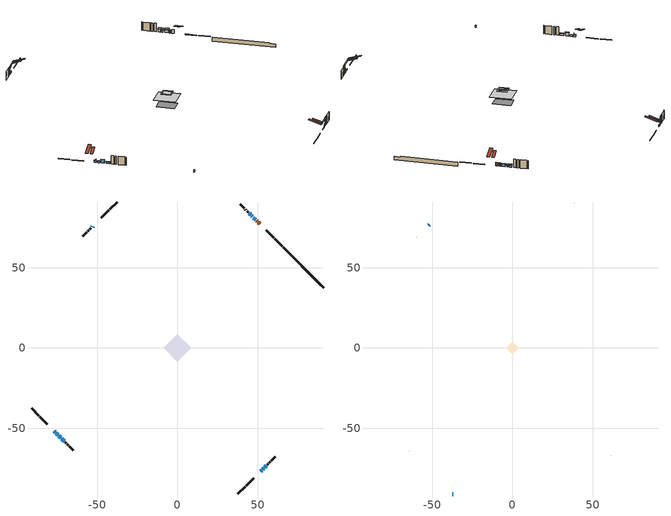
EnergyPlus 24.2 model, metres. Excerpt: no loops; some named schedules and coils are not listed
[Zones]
conditioned space
 floor adiabatic (AdiabaticFloorConstruction): -8.64,0 0,8.64 8.64,0 0,-8.64 z3.05
 floor foundation (Slab1 construction): -6.25,0.94 -0.94,6.25 6.25,-0.94 0.94,-6.25 z-1.71
 wall outside (RimJoist1 construction): 37.71,-91.03 42.31,-86.42 / -91.03,-37.71 -86.42,-42.31 / -37.71,91.03 -42.31,86.42 / 65.37,63.36 60.76,67.97 z0.61:0.91
 wall outside (RimJoist2 construction): 42.97,-85.76 47.66,-81.08 / -85.76,-42.97 -81.08,-47.66 / -42.97,85.76 -47.66,81.08 / 60.11,68.63 55.42,73.32 z0.61:0.91
 wall outside (AdiabaticWallConstruction 1): 51.21,77.52 50.3,78.44 / 49.64,79.09 49.51,79.22 z0.61:2.64
 wall outside (AdiabaticWallConstruction): -76.87,-51.86 -76.15,-52.58 / 54.47,-74.27 55.19,-73.55 / -75.5,-53.24 -74.78,-53.96 / -72.17,-56.56 -70.74,-58 z0.61:1.68; 48.85,79.88 47.38,81.35 / 45.72,83.02 44.85,83.88 z0.61:2.24; 51.86,-76.87 52.51,-76.22 / 53.16,-75.57 53.81,-74.92 z0.61:1.17; 46.73,82.01 46.37,82.36 z0.61:1.83; -52.95,75.79 -53.3,75.43 z0.61:1.53; -74.12,-54.61 -72.83,-55.9 z0.61:2.64
 wall outside (Wall1 construction): 55.84,-72.89 56.68,-72.05 / -70.08,-58.65 -69.24,-59.49 / -53.96,74.77 -54.8,73.94 / 44.2,84.54 43.36,85.37 z0.61:5.49
 wall outside (Wall2 construction): 57.34,-71.4 57.8,-70.93 / -68.59,-60.15 -68.12,-60.62 / -55.45,73.28 -55.92,72.81 / 42.7,86.03 42.24,86.5 z0.61:5.49
 wall outside (Wall3 construction): 58.46,-70.27 60.99,-67.74 / -67.46,-61.27 -64.93,-63.81 / -56.58,72.16 -59.11,69.62 / 41.58,87.16 39.04,89.69 z0.61:5.49
 wall foundation (FoundationWall1 construction): 66.03,62.71,-1.71 66.03,62.71,0.61 88.53,40.21,0.61 88.53,40.21,0.22 91.03,37.71,0.22 91.03,37.71,-1.71
 window (WindowConstruction): -76.87,-51.86 -76.15,-52.58 z0.61:1.68
 window (WindowConstruction 6): 48.85,79.88 47.38,81.35 z0.61:2.23
 window (WindowConstruction 9): 51.86,-76.87 52.51,-76.23 z0.61:1.17
 window (WindowConstruction 10): 53.16,-75.57 53.81,-74.92 z0.61:1.17
 window (WindowConstruction 1): 54.47,-74.27 55.19,-73.55 z0.61:1.68
 window (WindowConstruction 2): -75.5,-53.24 -74.78,-53.95 z0.61:1.68
 window (WindowConstruction 7): 46.73,82.01 46.37,82.36 z0.61:1.83
 window (WindowConstruction 8): -52.95,75.78 -53.3,75.43 z0.61:1.52
 window (WindowConstruction 3): 45.72,83.02 44.85,83.88 z0.61:2.23
 window (WindowConstruction 4): -74.12,-54.61 -72.83,-55.9 z0.61:2.64
 window (WindowConstruction 5): -72.17,-56.56 -70.74,-58 z0.61:1.68
 door (Door): 51.21,77.52 50.3,78.44 z0.61:2.64
 door (Door 1): 49.64,79.09 49.51,79.22 z0.61:2.64
 ceiling adiabatic (AdiabaticFloorConstruction): 0,-8.64 8.64,0 0,8.64 -8.64,0 z3.05
 roof outside (Roof2 construction): 51.2,-77.53,5.49 47.52,-73.84,7.22 46.55,-74.81,7.22 50.23,-78.5,5.49; -77.53,-51.2,5.49 -73.84,-47.52,7.22 -74.81,-46.55,7.22 -78.5,-50.23,5.49; -51.2,77.53,5.49 -47.52,73.84,7.22 -46.55,74.81,7.22 -50.23,78.5,5.49; 51.87,76.86,5.49 48.18,73.18,7.22 49.16,72.21,7.22 52.84,75.89,5.49
attic - vented
 floor to conditioned space (Floor1 construction Reversed): -3.01,0 0,3.01 3.01,0 0,-3.01 z5.49
 floor to conditioned space (Floor2 construction Reversed): -3.89,0 0,3.89 3.89,0 0,-3.89 z5.49
 wall outside (AdiabaticWallConstruction): -37.71,-91.03 -37.09,-91.03 z0.61:1.83; -51.86,76.87 -52.29,76.44 z0.61:1.68
 wall outside (Wall4 construction): 61.65,-67.08 61.68,-67.06 / -64.27,-64.46 -64.25,-64.49 / -59.77,68.97 -59.79,68.94 / 38.39,90.35 38.36,90.37 z0.61:5.49
 window (WindowConstruction 11): -37.71,-91.03 -37.09,-91.03 z0.61:1.83
 window (WindowConstruction 12): -51.86,76.87 -52.29,76.44 z0.61:1.68
 roof outside (Roof1 construction): 49.58,-79.16,5.49 44.79,-74.37,7.74 43.53,-75.63,7.74 48.31,-80.42,5.49; -79.16,-49.58,5.49 -74.37,-44.79,7.74 -75.63,-43.53,7.74 -80.42,-48.31,5.49; -49.58,79.16,5.49 -44.79,74.37,7.74 -43.53,75.63,7.74 -48.31,80.42,5.49; 53.5,75.23,5.49 48.71,70.45,7.74 49.97,69.19,7.74 54.76,73.97,5.49
shading: -54.45,74.28 -49.7,79.03 -49.99,79.32 -54.74,74.57 z4.73; -76.05,-52.68 -76.98,-51.76 -77.19,-51.97 -76.26,-52.9 z1.83; 47.24,81.49 49,79.74 50.29,81.03 48.53,82.79 z2.44; 55.53,-73.21 48.84,-79.89 49.13,-80.18 55.82,-73.5 z5.44; 56.84,-71.89 50.13,-78.6 50.42,-78.89 57.13,-72.18 z5.46; 55.83,-72.9 53.82,-74.91 54.11,-75.2 56.12,-73.19 z2.59; -74.13,-54.6 -76.14,-52.59 -76.43,-52.88 -74.43,-54.89 z2.59; 46.11,82.62 46.99,81.75 48.28,83.04 47.4,83.92 z2.2; -55.03,73.7 -51.22,77.51 -51.51,77.8 -55.32,74 z3.97; 44.71,84.02 45.86,82.88 47.15,84.17 46,85.32 z2.44; -72.69,-56.05 -74.26,-54.47 -74.56,-54.76 -72.98,-56.34 z2.84; -70.59,-58.14 -72.31,-56.42 -72.61,-56.71 -70.89,-58.43 z1.88
[Building]
Building 1: Terrain=Suburbs
[Site:Location]
Quebec Intl AP_QC: Latitude {deg}=46.8; Longitude {deg}=-71.38; Time Zone {hr}=-5; Elevation {m}=74; Keep Site Location Information=Yes
[Site:GroundTemperature:Shallow]
0.0108218, -2.24938, -2.43038, -1.3578, 2.94801, 7.23376, 10.9493, 13.303, 13.5029, 11.5886, 7.96783, 3.81355
[Site:WaterMainsTemperature]
Calculation Method=Schedule; Temperature Schedule=mains temperature schedule
[Material] Roughness=Rough; Thermal Absorptance=0.9
Name | Thickness {m} | Conductivity {W/m-K} | Density {kg/m3} | Specific Heat {J/kg-K} | Solar Absorptance | Visible Absorptance
asphalt or fiberglass shingles | 0.00635 | 0.162714 | 1121.4 | 1465.45 | 0.4 | 0.4
ceiling loosefill ins | 0.169333 | 0.0480833 | 16.02 | 1046.75 | 0.7 | 0.7
ceiling stud and cavity | 0.1397 | 0.109885 | 65.682 | 1177.47 | 0.7 | 0.7
ceiling stud and cavity 1 | 0.1397 | 0.15316 | 65.682 | 1177.47 | 0.7 | 0.7
concrete 4.0 in. | 0.1016 | 1.803125 | 2242.8 | 837.4 | 0.7 | 0.7
concrete 8.0 in. | 0.2032 | 1.803125 | 2242.8 | 837.4 | 0.7 | 0.7
door material | 0.04445 | 0.0451087 | 512.64 | 1214.23 | 0.7 | 0.7
exterior vertical ins | 0.00187669 | 0.029427 | 32.04 | 1214.23 | 0.7 | 0.7
floor covering | 0.0127 | 0.0433444 | 54.468 | 1339.84 | 0.6 | 0.6
floor rigid ins; wall rigid ins 2 | 0.512978 | 0.029427 | 32.04 | 1214.23 | 0.7 | 0.7
floor stud and cavity | 0.1397 | 1.75129 | 37.0049 | 1207.88 | 0.7 | 0.7
furniture material conditioned space 1 | 0.1524 | 0.115458 | 640.8 | 1214.23 | 0.6 | 0.6
gypsum board | 0.0127 | 0.160291 | 801 | 837.4 | 0.6 | 0.6
gypsum board 1 | 0.0127 | 0.160291 | 801 | 837.4 | 0.7 | 0.7
osb sheathing 0.5 in. | 0.0127 | 0.115458 | 512.64 | 1214.23 | 0.7 | 0.7
osb sheathing 0.75 in. | 0.01905 | 0.115458 | 512.64 | 1214.23 | 0.7 | 0.7
osb sheathing 2.0 in. | 0.0508 | 0.115458 | 512.64 | 1214.23 | 0.7 | 0.7
rim joist rigid ins; roof rigid ins; wall rigid ins | 0.103632 | 0.029427 | 32.04 | 1214.23 | 0.7 | 0.7
rim joist rigid ins 1; wall rigid ins 1 | 0.051816 | 0.029427 | 32.04 | 1214.23 | 0.7 | 0.7
rim joist stud and cavity | 0.0508 | 0.0729309 | 125.044 | 1163.47 | 0.6 | 0.6
rim joist stud and cavity 1 | 0.0508 | 0.114675 | 125.044 | 1163.47 | 0.6 | 0.6
roof stud and cavity | 0.2032 | 0.122015 | 78.34581 | 1123.46 | 0.7 | 0.7
wall stud and cavity | 0.1397 | 0.177493 | 139.0536 | 1170.24 | 0.7 | 0.7
wall stud and cavity 1 | 0.1397 | 0.0944506 | 139.0536 | 1170.24 | 0.7 | 0.7
wall stud and cavity 2 | 0.1397 | 0.0729212 | 139.0536 | 1170.24 | 0.7 | 0.7
wall stud and cavity 3 | 0.0889 | 6.1454 | 50.32683 | 1063.81 | 0.6 | 0.6
wall stud and cavity 4 | 0.0889 | 0.380278 | 52.3479 | 1209.89 | 0.7 | 0.7
wall stud and cavity 5 | 0.0889 | 0.391764 | 83.0341 | 1211.67 | 0.7 | 0.7
wood siding | 0.0254 | 0.102417 | 544.68 | 1172.36 | 0.4 | 0.4
wood siding 1 | 0.00254 | 0.102417 | 544.68 | 1172.36 | 0.4 | 0.4
wood siding 2; wood siding 3; wood siding 4 | 0.0254 | 0.102417 | 544.68 | 1172.36 | 0.7 | 0.7
[WindowMaterial:SimpleGlazingSystem]
Name | U-Factor {W/m2-K} | Solar Heat Gain Coefficient
WindowMaterial | 2.102 | 0.54
WindowMaterial 1 | 2.04805 | 0.58
WindowMaterial 2 | 2.12414 | 0.55
WindowMaterial 3 | 2.00831 | 0.61
WindowMaterial 4 | 2.05714 | 0.56
WindowMaterial 5 | 2.27574 | 0.41
WindowMaterial 6 | 2.25757 | 0.42
WindowMaterial 7 | 6.93965 | 0.69
WindowMaterial 8 | 2.222937 | 0.45
[Construction]
AdiabaticFloorConstruction: floor stud and cavity, floor rigid ins, osb sheathing 0.75 in., floor covering
AdiabaticWallConstruction: wood siding 3, wall rigid ins 2, wall stud and cavity 4, gypsum board
AdiabaticWallConstruction 1: wood siding 4, wall rigid ins 2, wall stud and cavity 4, gypsum board
Door; Door 1: door material
Floor1 construction Reversed: gypsum board, ceiling stud and cavity, ceiling loosefill ins
Floor2 construction Reversed: gypsum board, ceiling stud and cavity 1, ceiling loosefill ins
FoundationWall1 construction: concrete 8.0 in., gypsum board 1
furniture construction conditioned space 1: furniture material conditioned space 1
PartitionWallConstruction: gypsum board, wall stud and cavity 5, gypsum board
RimJoist1 construction: wood siding 2, rim joist rigid ins, osb sheathing 2.0 in., rim joist stud and cavity
RimJoist2 construction: wood siding 2, rim joist rigid ins 1, osb sheathing 2.0 in., rim joist stud and cavity 1
Roof1 construction: asphalt or fiberglass shingles
Roof2 construction: asphalt or fiberglass shingles, roof rigid ins, osb sheathing 0.75 in., roof stud and cavity, gypsum board
Slab1 construction: concrete 4.0 in.
Wall1 construction: wood siding, wall rigid ins, osb sheathing 0.5 in., wall stud and cavity, gypsum board
Wall2 construction: wood siding, wall rigid ins 1, osb sheathing 0.5 in., wall stud and cavity 1, gypsum board
Wall3 construction: wood siding, wall rigid ins 1, osb sheathing 0.5 in., wall stud and cavity 2, gypsum board
Wall4 construction: wood siding 1, wall stud and cavity 3
WindowConstruction; WindowConstruction 1; WindowConstruction 2; WindowConstruction 5: WindowMaterial
WindowConstruction 10; WindowConstruction 9: WindowMaterial 6
WindowConstruction 11: WindowMaterial 7
WindowConstruction 12: WindowMaterial 8
WindowConstruction 3: WindowMaterial 1
WindowConstruction 4: WindowMaterial 2
WindowConstruction 6: WindowMaterial 3
WindowConstruction 7: WindowMaterial 4
WindowConstruction 8: WindowMaterial 5
[Zone] Multiplier=1; Part of Total Floor Area=Yes
Name | Volume {m3}
attic - vented | 17.6972
conditioned space | 518.7
[Space]
Name | Zone | Volume {m3}
attic - vented 1 | attic - vented | 17.6972
conditioned space 1 | conditioned space | 518.7
[ZoneInfiltration:EffectiveLeakageArea]
infil attic - vented 1: Zone or Space=attic - vented 1; Schedule=Always On Discrete; Effective Air Leakage Area {cm2}=1783.75; Stack Coefficient=0.000496149; Wind Coefficient=1.50496e-05
[ZoneMixing]
whole house fan mix: Zone or Space=attic - vented; Schedule=Always On Continuous; Design Flow Rate Calculation Method=Flow/Zone; Design Flow Rate {m3/s}=0; Source Zone or Space=conditioned space
[SurfaceProperty:ExposedFoundationPerimeter]
Slab1: Exposed Perimeter Calculation Method=TotalExposedPerimeter; Total Exposed Perimeter {m}=35.358
[InternalMass] Zone or ZoneList=conditioned space; Space or SpaceList=conditioned space 1
Name | Construction | Surface Area {m2}
furniture mass conditioned space 1 | furniture construction conditioned space 1 | 90.2401
partition wall mass | PartitionWallConstruction | 225.6
[Lights]
interior lighting: Zone or ZoneList or Space or SpaceList=conditioned space 1; Schedule=interior lighting schedule; Design Level Calculation Method=LightingLevel; Lighting Level {W}=343.2; Return Air Fraction=0; Fraction Radiant=0.6; Fraction Visible=0.2; Fraction Replaceable=1
[People]
occupants: Zone or ZoneList or Space or SpaceList=conditioned space 1; Number of People Schedule=occupants schedule; Number of People Calculation Method=People; Number of People=3; Fraction Radiant=0.314171; Sensible Heat Fraction=0.56303; Activity Level Schedule=occupants activity schedule; Carbon Dioxide Generation Rate {m3/s-W}=0; Enable ASHRAE 55 Comfort Warnings=No; Mean Radiant Temperature Calculation Type=EnclosureAveraged
[ElectricEquipment] Zone or ZoneList or Space or SpaceList=conditioned space 1; Design Level Calculation Method=EquipmentLevel
Name | Schedule | Design Level {W} | Fraction Latent | Fraction Radiant | Fraction Lost
clothes dryer | clothes dryer schedule | 140.772 | 0.015 | 0.081 | 0.85
clothes washer | clothes washer schedule | 32.1985 | 0.03 | 0.162 | 0.7
cooking range | cooking range schedule | 215.147 | 0.08 | 0.432 | 0.2
dishwasher | dishwasher schedule | 66.8632 | 0.3 | 0.18 | 0.4
fridge | fridge schedule | 72.9452 | 0 | 0.6 | 0
mech vent bath fan 0 | mech vent bath fan 0 schedule | 50.2 | 0 | 0 | 1
mech vent house fan | mech vent house fan schedule | 0 | 0 | 0 | 1
mech vent house fan cfis | mech vent house fan cfis schedule | 0 | 0 | 0 | 0
mech vent range fan 0 | mech vent range fan 0 schedule | 57 | 0 | 0 | 1
misc plug loads | misc plug loads schedule | 494.7 | 0.045 | 0.513 | 0.1
whole house fan | Always On Discrete | 0 | 0 | 0 | 1
[OtherEquipment] Zone or ZoneList or Space or SpaceList=conditioned space 1; Design Level Calculation Method=EquipmentLevel
Name | Fuel Type | Schedule | Design Level {W} | Fraction Latent | Fraction Radiant | Fraction Lost
clothes dryer 1 | Electricity | clothes dryer schedule | 0 | 0.015 | 0.081 | 0.85
cooking range 1 | Electricity | cooking range schedule | 0 | 0.08 | 0.432 | 0.2
general water use latent | None | general water use schedule | 62.594 | 1 | 0 | 0
general water use sensible | None | general water use schedule | -61.6891 | 0 | 0.6 | 0
mech vent house fan latent load | None | Always On Discrete | 0 | 1 | 0 | 0
mech vent house fan sensible load | None | Always On Discrete | 0 | 0 | 0 | 0
water heater energy adjustment1 | Electricity | Always On Discrete | 0.01 | 0 | 0 | 1
[ZoneInfiltration:DesignFlowRate] Zone or ZoneList or Space or SpaceList=conditioned space 1; Schedule=Always On Discrete; Design Flow Rate Calculation Method=Flow/Zone; Design Flow Rate {m3/s}=0
infil flow; natural vent flow; whole house fan flow
[ZoneControl:Thermostat]
conditioned space Thermostat: Zone or ZoneList=conditioned space; Control Type Schedule=conditioned space Thermostat Schedule; Control 1=conditioned space temperature setpoint; Temperature Difference Between Cutout And Setpoint {deltaC}=0
[ThermostatSetpoint:DualSetpoint]
conditioned space temperature setpoint: Heating Setpoint Temperature Schedule=heating setpoint; Cooling Setpoint Temperature Schedule=cooling setpoint
[AirLoopHVAC:UnitarySystem]
unit heater unitary system: Control Type=Load; Controlling Zone or Thermostat Location=conditioned space; Dehumidification Control Type=None; Availability Schedule=Always On Discrete; Supply Fan=unit heater supply fan; Fan Placement=BlowThrough; Supply Air Fan Operating Mode Schedule=unit heater auto fan schedule; Heating Coil=unit heater htg coil; DX Heating Coil Sizing Ratio=1; Use DOAS DX Cooling Coil=No; Minimum Supply Air Temperature {C}=2; Latent Load Control=SensibleOnlyLoadControl; Cooling Supply Air Flow Rate Method=None; Heating Supply Air Flow Rate Method=SupplyAirFlowRate; Heating Supply Air Flow Rate {m3/s}=0.00141584; No Load Supply Air Flow Rate Method=SupplyAirFlowRate; No Load Supply Air Flow Rate {m3/s}=0; No Load Supply Air Flow Rate Control Set To Low Speed=Yes; Maximum Supply Air Temperature {C}=48.8889; Maximum Outdoor Dry-Bulb Temperature for Supplemental Heater Operation {C}=21; Ancillary On-Cycle Electric Power {W}=0; Ancillary Off-Cycle Electric Power {W}=0
[Zone equipment]
conditioned space: electric baseboard, unit heater unitary system
[Foundation:Kiva]
Foundation Kiva 1: Initial Indoor Air Temperature {C}=18; Wall Height Above Grade {m}=0.609996; Wall Depth Below Slab {m}=0.2032; Custom Block Material Name 1=exterior vertical ins; Custom Block Depth 1 {m}=2.31999; Custom Block X Position 1 {m}=0.2159; Custom Block Z Position 1 {m}=0
[Foundation:Kiva:Settings]
Soil Conductivity {W/m-K}=0.849921; Soil Density {kg/m3}=1842.3; Soil Specific Heat {J/kg-K}=418.7; Ground Solar Absorptivity=0.9; Ground Thermal Absorptivity=0.9; Ground Surface Roughness {m}=0.03; Far-Field Width {m}=40; Deep-Ground Boundary Condition=ZeroFlux; Deep-Ground Depth {m}=40; Minimum Cell Dimension {m}=0.2; Maximum Cell Growth Coefficient=3; Simulation Timestep=Timestep
[Exterior:Lights]
exterior lighting: Schedule=exterior lighting schedule; Design Level {W}=75.6
[EnergyManagementSystem:Sensor] Output:Variable or Output:Meter Index Key=conditioned space
Name | Output:Variable or Output:Meter
conditioned_space_clg_unmet_s | Zone Cooling Setpoint Not Met Time
conditioned_space_htg_unmet_s | Zone Heating Setpoint Not Met Time
fridge_tin_s; tin_s; tin_s_1 | Zone Mean Air Temperature
tout_s | Zone Outdoor Air Drybulb Temperature
win_s | Zone Air Humidity Ratio
[Schedule:Constant]
Name | Hourly Value
Always On Continuous; mech vent house fan schedule; mech vent house fan cfis schedule; Always On Discrete | 1
occupants activity schedule | 117.228
fridge schedule; unit heater auto fan schedule | 0
[Schedule:Week:Daily]
interior lighting schedule Week Rule - Jan1-Jan27: interior lighting schedule day, interior lighting schedule day, interior lighting schedule day, interior lighting schedule day, interior lighting schedule day, interior lighting schedule day, interior lighting schedule day, interior lighting schedule default day, interior lighting schedule default day, interior lighting schedule default day, interior lighting schedule default day, interior lighting schedule default day
interior lighting schedule Week Rule - Jan28-Feb3: interior lighting schedule day, interior lighting schedule day, interior lighting schedule day, interior lighting schedule day, interior lighting schedule day 1, interior lighting schedule day 1, interior lighting schedule day 1, interior lighting schedule default day, interior lighting schedule default day, interior lighting schedule default day, interior lighting schedule default day, interior lighting schedule default day
interior lighting schedule Week Rule - Feb4-Feb24: interior lighting schedule day 1, interior lighting schedule day 1, interior lighting schedule day 1, interior lighting schedule day 1, interior lighting schedule day 1, interior lighting schedule day 1, interior lighting schedule day 1, interior lighting schedule default day, interior lighting schedule default day, interior lighting schedule default day, interior lighting schedule default day, interior lighting schedule default day
interior lighting schedule Week Rule - Feb25-Mar3: interior lighting schedule day 1, interior lighting schedule day 1, interior lighting schedule day 1, interior lighting schedule day 1, interior lighting schedule day 2, interior lighting schedule day 2, interior lighting schedule day 2, interior lighting schedule default day, interior lighting schedule default day, interior lighting schedule default day, interior lighting schedule default day, interior lighting schedule default day
interior lighting schedule Week Rule - Mar4-Mar31: interior lighting schedule day 2, interior lighting schedule day 2, interior lighting schedule day 2, interior lighting schedule day 2, interior lighting schedule day 2, interior lighting schedule day 2, interior lighting schedule day 2, interior lighting schedule default day, interior lighting schedule default day, interior lighting schedule default day, interior lighting schedule default day, interior lighting schedule default day
interior lighting schedule Week Rule - Apr1-Apr28: interior lighting schedule day 3, interior lighting schedule day 3, interior lighting schedule day 3, interior lighting schedule day 3, interior lighting schedule day 3, interior lighting schedule day 3, interior lighting schedule day 3, interior lighting schedule default day, interior lighting schedule default day, interior lighting schedule default day, interior lighting schedule default day, interior lighting schedule default day
interior lighting schedule Week Rule - Apr29-May5: interior lighting schedule day 3, interior lighting schedule day 3, interior lighting schedule day 4, interior lighting schedule day 4, interior lighting schedule day 4, interior lighting schedule day 4, interior lighting schedule day 4, interior lighting schedule default day, interior lighting schedule default day, interior lighting schedule default day, interior lighting schedule default day, interior lighting schedule default day
interior lighting schedule Week Rule - May6-May26: interior lighting schedule day 4, interior lighting schedule day 4, interior lighting schedule day 4, interior lighting schedule day 4, interior lighting schedule day 4, interior lighting schedule day 4, interior lighting schedule day 4, interior lighting schedule default day, interior lighting schedule default day, interior lighting schedule default day, interior lighting schedule default day, interior lighting schedule default day
interior lighting schedule Week Rule - May27-Jun2: interior lighting schedule day 4, interior lighting schedule day 4, interior lighting schedule day 4, interior lighting schedule day 4, interior lighting schedule day 4, interior lighting schedule day 5, interior lighting schedule day 5, interior lighting schedule default day, interior lighting schedule default day, interior lighting schedule default day, interior lighting schedule default day, interior lighting schedule default day
interior lighting schedule Week Rule - Jun3-Jun30: interior lighting schedule day 5, interior lighting schedule day 5, interior lighting schedule day 5, interior lighting schedule day 5, interior lighting schedule day 5, interior lighting schedule day 5, interior lighting schedule day 5, interior lighting schedule default day, interior lighting schedule default day, interior lighting schedule default day, interior lighting schedule default day, interior lighting schedule default day
interior lighting schedule Week Rule - Jul1-Jul28: interior lighting schedule day 6, interior lighting schedule day 6, interior lighting schedule day 6, interior lighting schedule day 6, interior lighting schedule day 6, interior lighting schedule day 6, interior lighting schedule day 6, interior lighting schedule default day, interior lighting schedule default day, interior lighting schedule default day, interior lighting schedule default day, interior lighting schedule default day
interior lighting schedule Week Rule - Jul29-Aug4: interior lighting schedule day 6, interior lighting schedule day 6, interior lighting schedule day 6, interior lighting schedule day 7, interior lighting schedule day 7, interior lighting schedule day 7, interior lighting schedule day 7, interior lighting schedule default day, interior lighting schedule default day, interior lighting schedule default day, interior lighting schedule default day, interior lighting schedule default day
interior lighting schedule Week Rule - Aug5-Aug25: interior lighting schedule day 7, interior lighting schedule day 7, interior lighting schedule day 7, interior lighting schedule day 7, interior lighting schedule day 7, interior lighting schedule day 7, interior lighting schedule day 7, interior lighting schedule default day, interior lighting schedule default day, interior lighting schedule default day, interior lighting schedule default day, interior lighting schedule default day
interior lighting schedule Week Rule - Aug26-Sep1: interior lighting schedule day 7, interior lighting schedule day 7, interior lighting schedule day 7, interior lighting schedule day 7, interior lighting schedule day 7, interior lighting schedule day 7, interior lighting schedule day 8, interior lighting schedule default day, interior lighting schedule default day, interior lighting schedule default day, interior lighting schedule default day, interior lighting schedule default day
interior lighting schedule Week Rule - Sep2-Sep29: interior lighting schedule day 8, interior lighting schedule day 8, interior lighting schedule day 8, interior lighting schedule day 8, interior lighting schedule day 8, interior lighting schedule day 8, interior lighting schedule day 8, interior lighting schedule default day, interior lighting schedule default day, interior lighting schedule default day, interior lighting schedule default day, interior lighting schedule default day
interior lighting schedule Week Rule - Sep30-Oct6: interior lighting schedule day 8, interior lighting schedule day 9, interior lighting schedule day 9, interior lighting schedule day 9, interior lighting schedule day 9, interior lighting schedule day 9, interior lighting schedule day 9, interior lighting schedule default day, interior lighting schedule default day, interior lighting schedule default day, interior lighting schedule default day, interior lighting schedule default day
interior lighting schedule Week Rule - Oct7-Oct27: interior lighting schedule day 9, interior lighting schedule day 9, interior lighting schedule day 9, interior lighting schedule day 9, interior lighting schedule day 9, interior lighting schedule day 9, interior lighting schedule day 9, interior lighting schedule default day, interior lighting schedule default day, interior lighting schedule default day, interior lighting schedule default day, interior lighting schedule default day
interior lighting schedule Week Rule - Oct28-Nov3: interior lighting schedule day 9, interior lighting schedule day 9, interior lighting schedule day 9, interior lighting schedule day 9, interior lighting schedule day 10, interior lighting schedule day 10, interior lighting schedule day 10, interior lighting schedule default day, interior lighting schedule default day, interior lighting schedule default day, interior lighting schedule default day, interior lighting schedule default day
interior lighting schedule Week Rule - Nov4-Nov24: interior lighting schedule day 10, interior lighting schedule day 10, interior lighting schedule day 10, interior lighting schedule day 10, interior lighting schedule day 10, interior lighting schedule day 10, interior lighting schedule day 10, interior lighting schedule default day, interior lighting schedule default day, interior lighting schedule default day, interior lighting schedule default day, interior lighting schedule default day
interior lighting schedule Week Rule - Nov25-Dec1: interior lighting schedule day 10, interior lighting schedule day 10, interior lighting schedule day 10, interior lighting schedule day 10, interior lighting schedule day 10, interior lighting schedule day 10, interior lighting schedule day 11, interior lighting schedule default day, interior lighting schedule default day, interior lighting schedule default day, interior lighting schedule default day, interior lighting schedule default day
interior lighting schedule Week Rule - Dec2-Dec31: interior lighting schedule day 11, interior lighting schedule day 11, interior lighting schedule day 11, interior lighting schedule day 11, interior lighting schedule day 11, interior lighting schedule day 11, interior lighting schedule day 11, interior lighting schedule default day, interior lighting schedule default day, interior lighting schedule default day, interior lighting schedule default day, interior lighting schedule default day
occupants schedule Week Rule - Jan1-Dec31: occupants schedule day, occupants schedule day, occupants schedule day, occupants schedule day, occupants schedule day, occupants schedule day, occupants schedule day, occupants schedule default day, occupants schedule default day, occupants schedule default day, occupants schedule default day, occupants schedule default day
clothes dryer schedule Week Rule - Jan1-Dec31: clothes dryer schedule day, clothes dryer schedule day, clothes dryer schedule day, clothes dryer schedule day, clothes dryer schedule day, clothes dryer schedule day, clothes dryer schedule day, clothes dryer schedule default day, clothes dryer schedule default day, clothes dryer schedule default day, clothes dryer schedule default day, clothes dryer schedule default day
clothes washer schedule Week Rule - Jan1-Dec31: clothes washer schedule day, clothes washer schedule day, clothes washer schedule day, clothes washer schedule day, clothes washer schedule day, clothes washer schedule day, clothes washer schedule day, clothes washer schedule default day, clothes washer schedule default day, clothes washer schedule default day, clothes washer schedule default day, clothes washer schedule default day
cooking range schedule Week Rule - Jan1-Dec31: cooking range schedule day, cooking range schedule day, cooking range schedule day, cooking range schedule day, cooking range schedule day, cooking range schedule day, cooking range schedule day, cooking range schedule default day, cooking range schedule default day, cooking range schedule default day, cooking range schedule default day, cooking range schedule default day
dishwasher schedule Week Rule - Jan1-Dec31: dishwasher schedule day, dishwasher schedule day, dishwasher schedule day, dishwasher schedule day, dishwasher schedule day, dishwasher schedule day, dishwasher schedule day, dishwasher schedule default day, dishwasher schedule default day, dishwasher schedule default day, dishwasher schedule default day, dishwasher schedule default day
mech vent bath fan 0 schedule Week Rule - Jan1-Dec31: mech vent bath fan 0 schedule day, mech vent bath fan 0 schedule day, mech vent bath fan 0 schedule day, mech vent bath fan 0 schedule day, mech vent bath fan 0 schedule day, mech vent bath fan 0 schedule day, mech vent bath fan 0 schedule day, mech vent bath fan 0 schedule default day, mech vent bath fan 0 schedule default day, mech vent bath fan 0 schedule default day, mech vent bath fan 0 schedule default day, mech vent bath fan 0 schedule default day
mech vent range fan 0 schedule Week Rule - Jan1-Dec31: mech vent range fan 0 schedule day, mech vent range fan 0 schedule day, mech vent range fan 0 schedule day, mech vent range fan 0 schedule day, mech vent range fan 0 schedule day, mech vent range fan 0 schedule day, mech vent range fan 0 schedule day, mech vent range fan 0 schedule default day, mech vent range fan 0 schedule default day, mech vent range fan 0 schedule default day, mech vent range fan 0 schedule default day, mech vent range fan 0 schedule default day
misc plug loads schedule Week Rule - Jan1-Dec31: misc plug loads schedule day, misc plug loads schedule day, misc plug loads schedule day, misc plug loads schedule day, misc plug loads schedule day, misc plug loads schedule day, misc plug loads schedule day, misc plug loads schedule default day, misc plug loads schedule default day, misc plug loads schedule default day, misc plug loads schedule default day, misc plug loads schedule default day
general water use schedule Week Rule - Jan1-Dec31: general water use schedule day, general water use schedule day, general water use schedule day, general water use schedule day, general water use schedule day, general water use schedule day, general water use schedule day, general water use schedule default day, general water use schedule default day, general water use schedule default day, general water use schedule default day, general water use schedule default day
exterior lighting schedule Week Rule - Jan1-Jan27: exterior lighting schedule day, exterior lighting schedule day, exterior lighting schedule day, exterior lighting schedule day, exterior lighting schedule day, exterior lighting schedule day, exterior lighting schedule day, exterior lighting schedule default day, exterior lighting schedule default day, exterior lighting schedule default day, exterior lighting schedule default day, exterior lighting schedule default day
exterior lighting schedule Week Rule - Jan28-Feb3: exterior lighting schedule day, exterior lighting schedule day, exterior lighting schedule day, exterior lighting schedule day, exterior lighting schedule day 1, exterior lighting schedule day 1, exterior lighting schedule day 1, exterior lighting schedule default day, exterior lighting schedule default day, exterior lighting schedule default day, exterior lighting schedule default day, exterior lighting schedule default day
exterior lighting schedule Week Rule - Feb4-Feb24: exterior lighting schedule day 1, exterior lighting schedule day 1, exterior lighting schedule day 1, exterior lighting schedule day 1, exterior lighting schedule day 1, exterior lighting schedule day 1, exterior lighting schedule day 1, exterior lighting schedule default day, exterior lighting schedule default day, exterior lighting schedule default day, exterior lighting schedule default day, exterior lighting schedule default day
exterior lighting schedule Week Rule - Feb25-Mar3: exterior lighting schedule day 1, exterior lighting schedule day 1, exterior lighting schedule day 1, exterior lighting schedule day 1, exterior lighting schedule day 2, exterior lighting schedule day 2, exterior lighting schedule day 2, exterior lighting schedule default day, exterior lighting schedule default day, exterior lighting schedule default day, exterior lighting schedule default day, exterior lighting schedule default day
exterior lighting schedule Week Rule - Mar4-Mar31: exterior lighting schedule day 2, exterior lighting schedule day 2, exterior lighting schedule day 2, exterior lighting schedule day 2, exterior lighting schedule day 2, exterior lighting schedule day 2, exterior lighting schedule day 2, exterior lighting schedule default day, exterior lighting schedule default day, exterior lighting schedule default day, exterior lighting schedule default day, exterior lighting schedule default day
exterior lighting schedule Week Rule - Apr1-Apr28: exterior lighting schedule day 3, exterior lighting schedule day 3, exterior lighting schedule day 3, exterior lighting schedule day 3, exterior lighting schedule day 3, exterior lighting schedule day 3, exterior lighting schedule day 3, exterior lighting schedule default day, exterior lighting schedule default day, exterior lighting schedule default day, exterior lighting schedule default day, exterior lighting schedule default day
exterior lighting schedule Week Rule - Apr29-May5: exterior lighting schedule day 3, exterior lighting schedule day 3, exterior lighting schedule day 4, exterior lighting schedule day 4, exterior lighting schedule day 4, exterior lighting schedule day 4, exterior lighting schedule day 4, exterior lighting schedule default day, exterior lighting schedule default day, exterior lighting schedule default day, exterior lighting schedule default day, exterior lighting schedule default day
[Schedule:Year]
interior lighting schedule: interior lighting schedule Week Rule - Jan1-Jan27, 1, 1, 1, 27, interior lighting schedule Week Rule - Jan28-Feb3, 1, 28, 2, 3, interior lighting schedule Week Rule - Feb4-Feb24, 2, 4, 2, 24, interior lighting schedule Week Rule - Feb25-Mar3, 2, 25, 3, 3, interior lighting schedule Week Rule - Mar4-Mar31, 3, 4, 3, 31, interior lighting schedule Week Rule - Apr1-Apr28, 4, 1, 4, 28, interior lighting schedule Week Rule - Apr29-May5, 4, 29, 5, 5, interior lighting schedule Week Rule - May6-May26, 5, 6, 5, 26, interior lighting schedule Week Rule - May27-Jun2, 5, 27, 6, 2, interior lighting schedule Week Rule - Jun3-Jun30, 6, 3, 6, 30, interior lighting schedule Week Rule - Jul1-Jul28, 7, 1, 7, 28, interior lighting schedule Week Rule - Jul29-Aug4, 7, 29, 8, 4, interior lighting schedule Week Rule - Aug5-Aug25, 8, 5, 8, 25, interior lighting schedule Week Rule - Aug26-Sep1, 8, 26, 9, 1, interior lighting schedule Week Rule - Sep2-Sep29, 9, 2, 9, 29, interior lighting schedule Week Rule - Sep30-Oct6, 9, 30, 10, 6, interior lighting schedule Week Rule - Oct7-Oct27, 10, 7, 10, 27, interior lighting schedule Week Rule - Oct28-Nov3, 10, 28, 11, 3, interior lighting schedule Week Rule - Nov4-Nov24, 11, 4, 11, 24, interior lighting schedule Week Rule - Nov25-Dec1, 11, 25, 12, 1, interior lighting schedule Week Rule - Dec2-Dec31, 12, 2, 12, 31
occupants schedule: occupants schedule Week Rule - Jan1-Dec31, 1, 1, 12, 31
clothes dryer schedule: clothes dryer schedule Week Rule - Jan1-Dec31, 1, 1, 12, 31
clothes washer schedule: clothes washer schedule Week Rule - Jan1-Dec31, 1, 1, 12, 31
cooking range schedule: cooking range schedule Week Rule - Jan1-Dec31, 1, 1, 12, 31
dishwasher schedule: dishwasher schedule Week Rule - Jan1-Dec31, 1, 1, 12, 31
mech vent bath fan 0 schedule: mech vent bath fan 0 schedule Week Rule - Jan1-Dec31, 1, 1, 12, 31
mech vent range fan 0 schedule: mech vent range fan 0 schedule Week Rule - Jan1-Dec31, 1, 1, 12, 31
misc plug loads schedule: misc plug loads schedule Week Rule - Jan1-Dec31, 1, 1, 12, 31
general water use schedule: general water use schedule Week Rule - Jan1-Dec31, 1, 1, 12, 31
exterior lighting schedule: exterior lighting schedule Week Rule - Jan1-Jan27, 1, 1, 1, 27, exterior lighting schedule Week Rule - Jan28-Feb3, 1, 28, 2, 3, exterior lighting schedule Week Rule - Feb4-Feb24, 2, 4, 2, 24, exterior lighting schedule Week Rule - Feb25-Mar3, 2, 25, 3, 3, exterior lighting schedule Week Rule - Mar4-Mar31, 3, 4, 3, 31, exterior lighting schedule Week Rule - Apr1-Apr28, 4, 1, 4, 28, exterior lighting schedule Week Rule - Apr29-May5, 4, 29, 5, 5, exterior lighting schedule Week Rule - May6-May26, 5, 6, 5, 26, exterior lighting schedule Week Rule - May27-Jun2, 5, 27, 6, 2, exterior lighting schedule Week Rule - Jun3-Jun30, 6, 3, 6, 30, exterior lighting schedule Week Rule - Jul1-Jul28, 7, 1, 7, 28, exterior lighting schedule Week Rule - Jul29-Aug4, 7, 29, 8, 4, exterior lighting schedule Week Rule - Aug5-Aug25, 8, 5, 8, 25, exterior lighting schedule Week Rule - Aug26-Sep1, 8, 26, 9, 1, exterior lighting schedule Week Rule - Sep2-Sep29, 9, 2, 9, 29, exterior lighting schedule Week Rule - Sep30-Oct6, 9, 30, 10, 6, exterior lighting schedule Week Rule - Oct7-Oct27, 10, 7, 10, 27, exterior lighting schedule Week Rule - Oct28-Nov3, 10, 28, 11, 3, exterior lighting schedule Week Rule - Nov4-Nov24, 11, 4, 11, 24, exterior lighting schedule Week Rule - Nov25-Dec1, 11, 25, 12, 1, exterior lighting schedule Week Rule - Dec2-Dec31, 12, 2, 12, 31
[Schedule:Compact]
conditioned space Thermostat Schedule: Through: 12/31, For: AllDays, Until: 24:00, 4
mains temperature schedule: Through: 01/01, For: AllDays, Until: 24:00, 5.175, Through: 01/02, For: AllDays, Until: 24:00, 5.10167, Through: 01/03, For: AllDays, Until: 24:00, 5.02889, Through: 01/04, For: AllDays, Until: 24:00, 4.95778, Through: 01/05, For: AllDays, Until: 24:00, 4.88778, Through: 01/06, For: AllDays, Until: 24:00, 4.81833, Through: 01/07, For: AllDays, Until: 24:00, 4.75056, Through: 01/08, For: AllDays, Until: 24:00, 4.68389, Through: 01/09, For: AllDays, Until: 24:00, 4.61833, Through: 01/10, For: AllDays, Until: 24:00, 4.55389, Through: 01/11, For: AllDays, Until: 24:00, 4.49056, Through: 01/12, For: AllDays, Until: 24:00, 4.42889, Through: 01/13, For: AllDays, Until: 24:00, 4.36778, Through: 01/14, For: AllDays, Until: 24:00, 4.30889, Through: 01/15, For: AllDays, Until: 24:00, 4.25056, Through: 01/16, For: AllDays, Until: 24:00, 4.19389, Through: 01/17, For: AllDays, Until: 24:00, 4.13833, Through: 01/18, For: AllDays, Until: 24:00, 4.08444, Through: 01/19, For: AllDays, Until: 24:00, 4.03167, Through: 01/20, For: AllDays, Until: 24:00, 3.98056, Through: 01/21, For: AllDays, Until: 24:00, 3.93056, Through: 01/22, For: AllDays, Until: 24:00, 3.88222, Through: 01/23, For: AllDays, Until: 24:00, 3.835, Through: 01/24, For: AllDays, Until: 24:00, 3.78944, Through: 01/25, For: AllDays, Until: 24:00, 3.74556, Through: 01/26, For: AllDays, Until: 24:00, 3.70278, Through: 01/27, For: AllDays, Until: 24:00, 3.66167, Through: 01/28, For: AllDays, Until: 24:00, 3.62167, Through: 01/29, For: AllDays, Until: 24:00, 3.58389, Through: 01/30, For: AllDays, Until: 24:00, 3.54722, Through: 01/31, For: AllDays, Until: 24:00, 3.51167, Through: 02/01, For: AllDays, Until: 24:00, 3.47833, Through: 02/02, For: AllDays, Until: 24:00, 3.44611, Through: 02/03, For: AllDays, Until: 24:00, 3.41556, Through: 02/04, For: AllDays, Until: 24:00, 3.38667, Through: 02/05, For: AllDays, Until: 24:00, 3.35944, Through: 02/06, For: AllDays, Until: 24:00, 3.33389, Through: 02/07, For: AllDays, Until: 24:00, 3.30944, Through: 02/08, For: AllDays, Until: 24:00, 3.28667, Through: 02/09, For: AllDays, Until: 24:00, 3.26611, Through: 02/10, For: AllDays, Until: 24:00, 3.24667, Through: 02/11, For: AllDays, Until: 24:00, 3.22889, Through: 02/12, For: AllDays, Until: 24:00, 3.21278, Through: 02/13, For: AllDays, Until: 24:00, 3.19833, Through: 02/14, For: AllDays, Until: 24:00, 3.18556, Through: 02/15, For: AllDays, Until: 24:00, 3.17389, Through: 02/16, For: AllDays, Until: 24:00, 3.16444, Through: 02/17, For: AllDays, Until: 24:00, 3.15667, Through: 02/18, For: AllDays, Until: 24:00, 3.15056, Through: 02/19, For: AllDays, Until: 24:00, 3.14556, Through: 02/20, For: AllDays, Until: 24:00, 3.14278, Through: 02/21, For: AllDays, Until: 24:00, 3.14111, Through: 02/22, For: AllDays, Until: 24:00, 3.14167, Through: 02/23, For: AllDays, Until: 24:00, 3.14333, Through: 02/24, For: AllDays, Until: 24:00, 3.14722, Through: 02/25, For: AllDays, Until: 24:00, 3.15222, Through: 02/26, For: AllDays, Until: 24:00, 3.15944, Through: 02/27, For: AllDays, Until: 24:00, 3.16778, Through: 02/28, For: AllDays, Until: 24:00, 3.17778, Through: 03/01, For: AllDays, Until: 24:00, 3.18944, Through: 03/02, For: AllDays, Until: 24:00, 3.20333, Through: 03/03, For: AllDays, Until: 24:00, 3.21833, Through: 03/04, For: AllDays, Until: 24:00, 3.235, Through: 03/05, For: AllDays, Until: 24:00, 3.25333, Through: 03/06, For: AllDays, Until: 24:00, 3.27333, Through: 03/07, For: AllDays, Until: 24:00, 3.29444, Through: 03/08, For: AllDays, Until: 24:00, 3.31778, Through: 03/09, For: AllDays, Until: 24:00, 3.34222, Through: 03/10, For: AllDays, Until: 24:00, 3.36889, Through: 03/11, For: AllDays, Until: 24:00, 3.39667, Through: 03/12, For: AllDays, Until: 24:00, 3.42611, Through: 03/13, For: AllDays, Until: 24:00, 3.45722, Through: 03/14, For: AllDays, Until: 24:00, 3.49, Through: 03/15, For: AllDays, Until: 24:00, 3.52389, Through: 03/16, For: AllDays, Until: 24:00, 3.55944, Through: 03/17, For: AllDays, Until: 24:00, 3.59667, Through: 03/18, For: AllDays, Until: 24:00, 3.63556, Through: 03/19, For: AllDays, Until: 24:00, 3.67556, Through: 03/20, For: AllDays, Until: 24:00, 3.71722, Through: 03/21, For: AllDays, Until: 24:00, 3.76056, Through: 03/22, For: AllDays, Until: 24:00, 3.80556, Through: 03/23, For: AllDays, Until: 24:00, 3.85111, Through: 03/24, For: AllDays, Until: 24:00, 3.89889, Through: 03/25, For: AllDays, Until: 24:00, 3.94778, Through: 03/26, For: AllDays, Until: 24:00, 3.99833, Through: 03/27, For: AllDays, Until: 24:00, 4.05, Through: 03/28, For: AllDays, Until: 24:00, 4.10333, Through: 03/29, For: AllDays, Until: 24:00, 4.15778, Through: 03/30, For: AllDays, Until: 24:00, 4.21333, Through: 03/31, For: AllDays, Until: 24:00, 4.27056, Through: 04/01, For: AllDays, Until: 24:00, 4.32944, Through: 04/02, For: AllDays, Until: 24:00, 4.38889, Through: 04/03, For: AllDays, Until: 24:00, 4.45, Through: 04/04, For: AllDays, Until: 24:00, 4.51222, Through: 04/05, For: AllDays, Until: 24:00, 4.57611, Through: 04/06, For: AllDays, Until: 24:00, 4.64056, Through: 04/07, For: AllDays, Until: 24:00, 4.70667, Through: 04/08, For: AllDays, Until: 24:00, 4.77389, Through: 04/09, For: AllDays, Until: 24:00, 4.84222, Through: 04/10, For: AllDays, Until: 24:00, 4.91167, Through: 04/11, For: AllDays, Until: 24:00, 4.98278, Through: 04/12, For: AllDays, Until: 24:00, 5.05444, Through: 04/13, For: AllDays, Until: 24:00, 5.12722, Through: 04/14, For: AllDays, Until: 24:00, 5.20111, Through: 04/15, For: AllDays, Until: 24:00, 5.27611, Through: 04/16, For: AllDays, Until: 24:00, 5.35167, Through: 04/17, For: AllDays, Until: 24:00, 5.42889, Through: 04/18, For: AllDays, Until: 24:00, 5.50667, Through: 04/19, For: AllDays, Until: 24:00, 5.58556, Through: 04/20, For: AllDays, Until: 24:00, 5.665, Through: 04/21, For: AllDays, Until: 24:00, 5.74611, Through: 04/22, For: AllDays, Until: 24:00, 5.82722, Through: 04/23, For: AllDays, Until: 24:00, 5.91, Through: 04/24, For: AllDays, Until: 24:00, 5.99278, Through: 04/25, For: AllDays, Until: 24:00, 6.07722, Through: 04/26, For: AllDays, Until: 24:00, 6.16167, Through: 04/27, For: AllDays, Until: 24:00, 6.24722, Through: 04/28, For: AllDays, Until: 24:00, 6.33389, Through: 04/29, For: AllDays, Until: 24:00, 6.42056, Through: 04/30, For: AllDays, Until: 24:00, 6.50833, Through: 05/01, For: AllDays, Until: 24:00, 6.59667, Through: 05/02, For: AllDays, Until: 24:00, 6.68556, Through: 05/03, For: AllDays, Until: 24:00, 6.775, Through: 05/04, For: AllDays, Until: 24:00, 6.86556, Through: 05/05, For: AllDays, Until: 24:00, 6.95611, Through: 05/06, For: AllDays, Until: 24:00, 7.04722, Through: 05/07, For: AllDays, Until: 24:00, 7.13889, Through: 05/08, For: AllDays, Until: 24:00, 7.23111, Through: 05/09, For: AllDays, Until: 24:00, 7.32333, Through: 05/10, For: AllDays, Until: 24:00, 7.41667, Through: 05/11, For: AllDays, Until: 24:00, 7.51, Through: 05/12, For: AllDays, Until: 24:00, 7.60389, Through: 05/13, For: AllDays, Until: 24:00, 7.69778, Through: 05/14, For: AllDays, Until: 24:00, 7.79222, Through: 05/15, For: AllDays, Until: 24:00, 7.88667, Through: 05/16, For: AllDays, Until: 24:00, 7.98167, Through: 05/17, For: AllDays, Until: 24:00, 8.07667, Through: 05/18, For: AllDays, Until: 24:00, 8.17167, Through: 05/19, For: AllDays, Until: 24:00, 8.26722, Through: 05/20, For: AllDays, Until: 24:00, 8.36278, Through: 05/21, For: AllDays, Until: 24:00, 8.45833, Through: 05/22, For: AllDays, Until: 24:00, 8.55444, Through: 05/23, For: AllDays, Until: 24:00, 8.65, Through: 05/24, For: AllDays, Until: 24:00, 8.74611, Through: 05/25, For: AllDays, Until: 24:00, 8.84167, Through: 05/26, For: AllDays, Until: 24:00, 8.93722, Through: 05/27, For: AllDays, Until: 24:00, 9.03333, Through: 05/28, For: AllDays, Until: 24:00, 9.12889, Through: 05/29, For: AllDays, Until: 24:00, 9.22389, Through: 05/30, For: AllDays, Until: 24:00, 9.31944, Through: 05/31, For: AllDays, Until: 24:00, 9.41444, Through: 06/01, For: AllDays, Until: 24:00, 9.50944, Through: 06/02, For: AllDays, Until: 24:00, 9.60389, Through: 06/03, For: AllDays, Until: 24:00, 9.69833, Through: 06/04, For: AllDays, Until: 24:00, 9.79278, Through: 06/05, For: AllDays, Until: 24:00, 9.88667, Through: 06/06, For: AllDays, Until: 24:00, 9.98, Through: 06/07, For: AllDays, Until: 24:00, 10.0728, Through: 06/08, For: AllDays, Until: 24:00, 10.1656, Through: 06/09, For: AllDays, Until: 24:00, 10.2578, Through: 06/10, For: AllDays, Until: 24:00, 10.3494, Through: 06/11, For: AllDays, Until: 24:00, 10.4411, Through: 06/12, For: AllDays, Until: 24:00, 10.5317, Through: 06/13, For: AllDays, Until: 24:00, 10.6222, Through: 06/14, For: AllDays, Until: 24:00, 10.7117, Through: 06/15, For: AllDays, Until: 24:00, 10.8006, Through: 06/16, For: AllDays, Until: 24:00, 10.8889, Through: 06/17, For: AllDays, Until: 24:00, 10.9772, Through: 06/18, For: AllDays, Until: 24:00, 11.0639, Through: 06/19, For: AllDays, Until: 24:00, 11.1506, Through: 06/20, For: AllDays, Until: 24:00, 11.2361, Through: 06/21, For: AllDays, Until: 24:00, 11.3211, Through: 06/22, For: AllDays, Until: 24:00, 11.4056, Through: 06/23, For: AllDays, Until: 24:00, 11.4889, Through: 06/24, For: AllDays, Until: 24:00, 11.5711, Through: 06/25, For: AllDays, Until: 24:00, 11.6533, Through: 06/26, For: AllDays, Until: 24:00, 11.7339, Through: 06/27, For: AllDays, Until: 24:00, 11.8139, Through: 06/28, For: AllDays, Until: 24:00, 11.8928, Through: 06/29, For: AllDays, Until: 24:00, 11.9711, Through: 06/30, For: AllDays, Until: 24:00, 12.0483, Through: 07/01, For: AllDays, Until: 24:00, 12.1244, Through: 07/02, For: AllDays, Until: 24:00, 12.1994, Through: 07/03, For: AllDays, Until: 24:00, 12.2733, Through: 07/04, For: AllDays, Until: 24:00, 12.3467, Through: 07/05, For: AllDays, Until: 24:00, 12.4183, Through: 07/06, For: AllDays, Until: 24:00, 12.4894, Through: 07/07, For: AllDays, Until: 24:00, 12.5589, Through: 07/08, For: AllDays, Until: 24:00, 12.6278, Through: 07/09, For: AllDays, Until: 24:00, 12.695, Through: 07/10, For: AllDays, Until: 24:00, 12.7617, Through: 07/11, For: AllDays, Until: 24:00, 12.8267, Through: 07/12, For: AllDays, Until: 24:00, 12.8906, Through: 07/13, For: AllDays, Until: 24:00, 12.9528, Through: 07/14, For: AllDays, Until: 24:00, 13.0144, Through: 07/15, For: AllDays, Until: 24:00, 13.0744, Through: 07/16, For: AllDays, Until: 24:00, 13.1333, Through: 07/17, For: AllDays, Until: 24:00, 13.1906, Through: 07/18, For: AllDays, Until: 24:00, 13.2467, Through: 07/19, For: AllDays, Until: 24:00, 13.3017, Through: 07/20, For: AllDays, Until: 24:00, 13.355, Through: 07/21, For: AllDays, Until: 24:00, 13.4072, Through: 07/22, For: AllDays, Until: 24:00, 13.4578, Through: 07/23, For: AllDays, Until: 24:00, 13.5067, Through: 07/24, For: AllDays, Until: 24:00, 13.5544, Through: 07/25, For: AllDays, Until: 24:00, 13.6011, Through: 07/26, For: AllDays, Until: 24:00, 13.6461, Through: 07/27, For: AllDays, Until: 24:00, 13.6894, Through: 07/28, For: AllDays, Until: 24:00, 13.7317, Through: 07/29, For: AllDays, Until: 24:00, 13.7722, Through: 07/30, For: AllDays, Until: 24:00, 13.8111, Through: 07/31, For: AllDays, Until: 24:00, 13.8489, Through: 08/01, For: AllDays, Until: 24:00, 13.8844, Through: 08/02, For: AllDays, Until: 24:00, 13.9189, Through: 08/03, For: AllDays, Until: 24:00, 13.9522, Through: 08/04, For: AllDays, Until: 24:00, 13.9833, Through: 08/05, For: AllDays, Until: 24:00, 14.0133, Through: 08/06, For: AllDays, Until: 24:00, 14.0411, Through: 08/07, For: AllDays, Until: 24:00, 14.0678, Through: 08/08, For: AllDays, Until: 24:00, 14.0933, Through: 08/09, For: AllDays, Until: 24:00, 14.1167, Through: 08/10, For: AllDays, Until: 24:00, 14.1383, Through: 08/11, For: AllDays, Until: 24:00, 14.1589, Through: 08/12, For: AllDays, Until: 24:00, 14.1772, Through: 08/13, For: AllDays, Until: 24:00, 14.1944, Through: 08/14, For: AllDays, Until: 24:00, 14.21, Through: 08/15, For: AllDays, Until: 24:00, 14.2233, Through: 08/16, For: AllDays, Until: 24:00, 14.2356, Through: 08/17, For: AllDays, Until: 24:00, 14.2461, Through: 08/18, For: AllDays, Until: 24:00, 14.255, Through: 08/19, For: AllDays, Until: 24:00, 14.2622, Through: 08/20, For: AllDays, Until: 24:00, 14.2678, Through: 08/21, For: AllDays, Until: 24:00, 14.2717, Through: 08/22, For: AllDays, Until: 24:00, 14.2739, Through: 08/23, For: AllDays, Until: 24:00, 14.2744, Through: 08/24, For: AllDays, Until: 24:00, 14.2733, Through: 08/25, For: AllDays, Until: 24:00, 14.2711, Through: 08/26, For: AllDays, Until: 24:00, 14.2667, Through: 08/27, For: AllDays, Until: 24:00, 14.2606, Through: 08/28, For: AllDays, Until: 24:00, 14.2528, Through: 08/29, For: AllDays, Until: 24:00, 14.2439, Through: 08/30, For: AllDays, Until: 24:00, 14.2328, Through: 08/31, For: AllDays, Until: 24:00, 14.2206, Through: 09/01, For: AllDays, Until: 24:00, 14.2061, Through: 09/02, For: AllDays, Until: 24:00, 14.1906, Through: 09/03, For: AllDays, Until: 24:00, 14.1728, Through: 09/04, For: AllDays, Until: 24:00, 14.1539, Through: 09/05, For: AllDays, Until: 24:00, 14.1333, Through: 09/06, For: AllDays, Until: 24:00, 14.1111, Through: 09/07, For: AllDays, Until: 24:00, 14.0872, Through: 09/08, For: AllDays, Until: 24:00, 14.0617, Through: 09/09, For: AllDays, Until: 24:00, 14.035, Through: 09/10, For: AllDays, Until: 24:00, 14.0061, Through: 09/11, For: AllDays, Until: 24:00, 13.9761, Through: 09/12, For: AllDays, Until: 24:00, 13.9444, Through: 09/13, For: AllDays, Until: 24:00, 13.9111, Through: 09/14, For: AllDays, Until: 24:00, 13.8761, Through: 09/15, For: AllDays, Until: 24:00, 13.84, Through: 09/16, For: AllDays, Until: 24:00, 13.8022, Through: 09/17, For: AllDays, Until: 24:00, 13.7628, Through: 09/18, For: AllDays, Until: 24:00, 13.7217, Through: 09/19, For: AllDays, Until: 24:00, 13.6794, Through: 09/20, For: AllDays, Until: 24:00, 13.6356, Through: 09/21, For: AllDays, Until: 24:00, 13.59, Through: 09/22, For: AllDays, Until: 24:00, 13.5433, Through: 09/23, For: AllDays, Until: 24:00, 13.4956, Through: 09/24, For: AllDays, Until: 24:00, 13.4456, Through: 09/25, For: AllDays, Until: 24:00, 13.395, Through: 09/26, For: AllDays, Until: 24:00, 13.3422, Through: 09/27, For: AllDays, Until: 24:00, 13.2883, Through: 09/28, For: AllDays, Until: 24:00, 13.2333, Through: 09/29, For: AllDays, Until: 24:00, 13.1772, Through: 09/30, For: AllDays, Until: 24:00, 13.1194, Through: 10/01, For: AllDays, Until: 24:00, 13.06, Through: 10/02, For: AllDays, Until: 24:00, 13, Through: 10/03, For: AllDays, Until: 24:00, 12.9383, Through: 10/04, For: AllDays, Until: 24:00, 12.8756, Through: 10/05, For: AllDays, Until: 24:00, 12.8111, Through: 10/06, For: AllDays, Until: 24:00, 12.7456, Through: 10/07, For: AllDays, Until: 24:00, 12.6794, Through: 10/08, For: AllDays, Until: 24:00, 12.6117, Through: 10/09, For: AllDays, Until: 24:00, 12.5428, Through: 10/10, For: AllDays, Until: 24:00, 12.4728, Through: 10/11, For: AllDays, Until: 24:00, 12.4017, Through: 10/12, For: AllDays, Until: 24:00, 12.3294, Through: 10/13, For: AllDays, Until: 24:00, 12.2561, Through: 10/14, For: AllDays, Until: 24:00, 12.1817, Through: 10/15, For: AllDays, Until: 24:00, 12.1061, Through: 10/16, For: AllDays, Until: 24:00, 12.03, Through: 10/17, For: AllDays, Until: 24:00, 11.9528, Through: 10/18, For: AllDays, Until: 24:00, 11.8744, Through: 10/19, For: AllDays, Until: 24:00, 11.795, Through: 10/20, For: AllDays, Until: 24:00, 11.715, Through: 10/21, For: AllDays, Until: 24:00, 11.6339, Through: 10/22, For: AllDays, Until: 24:00, 11.5517, Through: 10/23, For: AllDays, Until: 24:00, 11.4689, Through: 10/24, For: AllDays, Until: 24:00, 11.3856, Through: 10/25, For: AllDays, Until: 24:00, 11.3011, Through: 10/26, For: AllDays, Until: 24:00, 11.2161, Through: 10/27, For: AllDays, Until: 24:00, 11.13, Through: 10/28, For: AllDays, Until: 24:00, 11.0433, Through: 10/29, For: AllDays, Until: 24:00, 10.9561, Through: 10/30, For: AllDays, Until: 24:00, 10.8683, Through: 10/31, For: AllDays, Until: 24:00, 10.7794, Through: 11/01, For: AllDays, Until: 24:00, 10.6906, Through: 11/02, For: AllDays, Until: 24:00, 10.6006, Through: 11/03, For: AllDays, Until: 24:00, 10.51, Through: 11/04, For: AllDays, Until: 24:00, 10.4194, Through: 11/05, For: AllDays, Until: 24:00, 10.3278, Through: 11/06, For: AllDays, Until: 24:00, 10.2361, Through: 11/07, For: AllDays, Until: 24:00, 10.1439, Through: 11/08, For: AllDays, Until: 24:00, 10.0511, Through: 11/09, For: AllDays, Until: 24:00, 9.95778, Through: 11/10, For: AllDays, Until: 24:00, 9.86444, Through: 11/11, For: AllDays, Until: 24:00, 9.77056, Through: 11/12, For: AllDays, Until: 24:00, 9.67611, Through: 11/13, For: AllDays, Until: 24:00, 9.58167, Through: 11/14, For: AllDays, Until: 24:00, 9.48722, Through: 11/15, For: AllDays, Until: 24:00, 9.39222, Through: 11/16, For: AllDays, Until: 24:00, 9.29667, Through: 11/17, For: AllDays, Until: 24:00, 9.20167, Through: 11/18, For: AllDays, Until: 24:00, 9.10611, Through: 11/19, For: AllDays, Until: 24:00, 9.01056, Through: 11/20, For: AllDays, Until: 24:00, 8.915, Through: 11/21, For: AllDays, Until: 24:00, 8.81889, Through: 11/22, For: AllDays, Until: 24:00, 8.72333, Through: 11/23, For: AllDays, Until: 24:00, 8.62722, Through: 11/24, For: AllDays, Until: 24:00, 8.53167, Through: 11/25, For: AllDays, Until: 24:00, 8.43611, Through: 11/26, For: AllDays, Until: 24:00, 8.34, Through: 11/27, For: AllDays, Until: 24:00, 8.245, Through: 11/28, For: AllDays, Until: 24:00, 8.14944, Through: 11/29, For: AllDays, Until: 24:00, 8.05389, Through: 11/30, For: AllDays, Until: 24:00, 7.95889, Through: 12/01, For: AllDays, Until: 24:00, 7.86444, Through: 12/02, For: AllDays, Until: 24:00, 7.76944, Through: 12/03, For: AllDays, Until: 24:00, 7.67556, Through: 12/04, For: AllDays, Until: 24:00, 7.58167, Through: 12/05, For: AllDays, Until: 24:00, 7.48778, Through: 12/06, For: AllDays, Until: 24:00, 7.39444, Through: 12/07, For: AllDays, Until: 24:00, 7.30167, Through: 12/08, For: AllDays, Until: 24:00, 7.20889, Through: 12/09, For: AllDays, Until: 24:00, 7.11722, Through: 12/10, For: AllDays, Until: 24:00, 7.02556, Through: 12/11, For: AllDays, Until: 24:00, 6.93444, Through: 12/12, For: AllDays, Until: 24:00, 6.84389, Through: 12/13, For: AllDays, Until: 24:00, 6.75389, Through: 12/14, For: AllDays, Until: 24:00, 6.66444, Through: 12/15, For: AllDays, Until: 24:00, 6.57556, Through: 12/16, For: AllDays, Until: 24:00, 6.48778, Through: 12/17, For: AllDays, Until: 24:00, 6.4, Through: 12/18, For: AllDays, Until: 24:00, 6.31333, Through: 12/19, For: AllDays, Until: 24:00, 6.22722, Through: 12/20, For: AllDays, Until: 24:00, 6.14167, Through: 12/21, For: AllDays, Until: 24:00, 6.05722, Through: 12/22, For: AllDays, Until: 24:00, 5.97333, Through: 12/23, For: AllDays, Until: 24:00, 5.89, Through: 12/24, For: AllDays, Until: 24:00, 5.80778, Through: 12/25, For: AllDays, Until: 24:00, 5.72667, Through: 12/26, For: AllDays, Until: 24:00, 5.64611, Through: 12/27, For: AllDays, Until: 24:00, 5.56667, Through: 12/28, For: AllDays, Until: 24:00, 5.48833, Through: 12/29, For: AllDays, Until: 24:00, 5.41056, Through: 12/30, For: AllDays, Until: 24:00, 5.33389, Through: 12/31, For: AllDays, Until: 24:00, 5.25778
